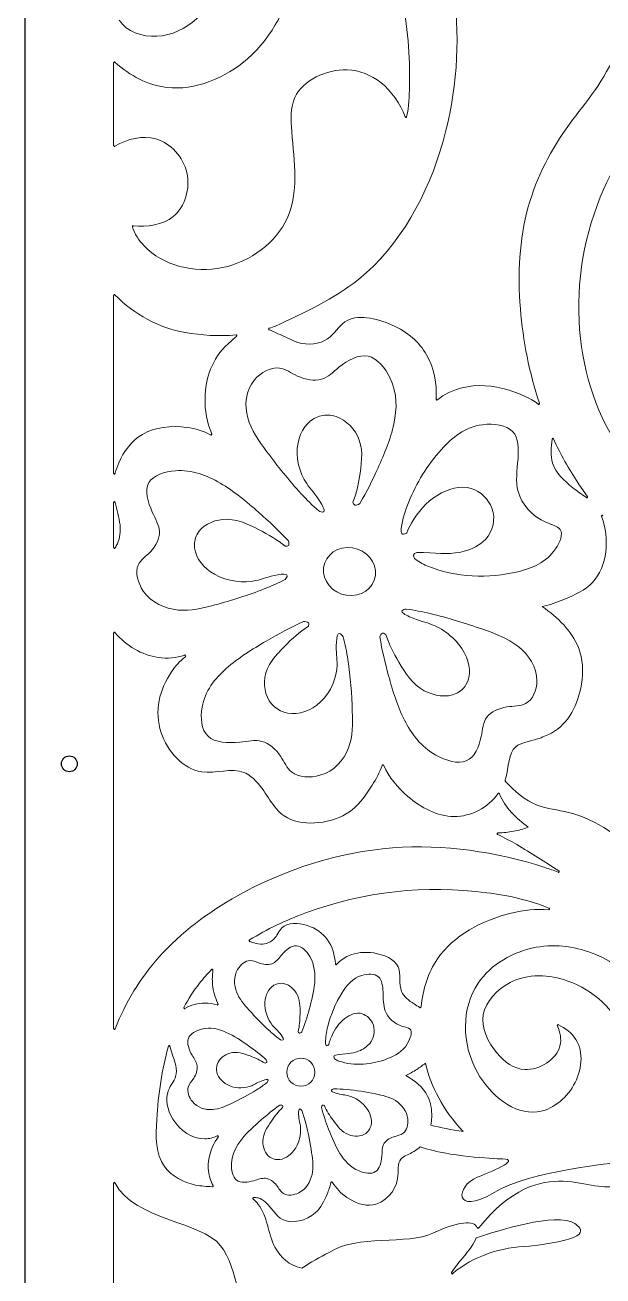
# Model space of a CAD drawing. Header units: millimetres. Extents: x -1155 to 475, y -31 to 1475.
# Drawn here: x 0 to 182.5, y 869.3 to 1264 of the extents above; entities that cross this region are included whole.
import ezdxf

# ---------------------------------------------------------------- set-up
doc = ezdxf.new("R2010")
doc.units = ezdxf.units.MM
doc.layers.add('Layer3', color=4, linetype='Continuous')

msp = doc.modelspace()

# ---------------------------------------------------------------- linework, layer by layer
msp.add_line((0, 0), (0, 1475))
for centre, start, end in [((28.24, 1252.06), 48.3687, 180), ((120.27, 1235.18), 201.6746, 347.6415), ((28.24, 1226.03), 180, 299.4877), ((34.17, 1200.42), 84.2305, 195.7042), ((28.24, 1178.68), 44.657, 180), ((66.67, 1165.97), 309.2679, 95.0911), ((77.16, 1168.07), 107.9534, 250.3546), ((130.05, 1145.99), 175.9405, 308.0356), ((162.22, 1144.56), 232.7611, 18.5249), ((58.74, 1134.92), 242.1379, 23.8973), ((166.68, 1133.29), 24.7043, 174.8618), ((28.24, 1122.63), 180, 345.5513), ((28.24, 1113.31), 13.1131, 180), ((177.4, 1115.14), 236.5152, 36.6343), ((182.33, 1109.02), 40.9956, 200.1771), ((28.24, 1099.2), 180, 325.9164), ((28.24, 1072.11), 41.0979, 180), ((50.49, 1064.89), 307.7193, 107.4748), ((113.03, 1030.24), 25.4671, 159.6018), ((151.82, 1025.54), 161.072, 222.225), ((149.6, 1021.32), 21.9192, 143.8299), ((149.35, 1008.84), 91.4723, 243.082), ((168.44, 996.92), 248.267, 57.9257), ((165.39, 985.08), 264.784, 67.1707), ((71.03, 975.1), 121.7837, 252.5397), ((98.28, 967.83), 183.7066, 316.9031), ((59.11, 965.77), 350.6952, 135.207), ((50.39, 953.89), 152.1211, 302.3843), ((60.75, 955.05), 250.6808, 28.0254), ((124.81, 954.22), 237.4324, 354.0972), ((168.33, 948.24), 67.5794, 205.5938), ((28.24, 947.39), 180, 338.6736), ((45.54, 941.67), 9.8963, 163.9113), ((60.82, 913.21), 321.0528, 114.6624), ((28.24, 898.47), 27.5122, 180), ((59.19, 897.68), 267.1448, 29.7174), ((96.86, 898.67), 31.8512, 166.8047), ((72.17, 893.74), 94.5972, 229.5784), ((143.06, 884.61), 202.7036, 320.9797), ((134.89, 870.24), 146.3246, 310.2748)]:
    msp.add_arc(centre, 0.25, start, end)
at = {"lineweight": 9}
for points in [[(121.43, 1244.74), (121.75, 1263.86), (118.21, 1283.06), (110.82, 1300.69)], [(85.88, 1280.57), (82.9, 1270.39), (78.4, 1260.45), (70.3, 1253.37)], [(41.68, 1260.46), (50.92, 1260.96), (59.25, 1269.02), (60.95, 1277.17)], [(135.62, 1273.95), (137.35, 1258.42), (136.38, 1242.72), (132.05, 1227.42)], [(179.88, 1243.29), (185.31, 1251.06), (189.32, 1260.01), (190.94, 1269.46)], [(29.78, 1265.56), (32.06, 1261.89), (36.99, 1260.2), (41.68, 1260.46)], [(27.99, 1252.06), (27.99, 1248.51), (27.99, 1229.17), (27.99, 1226.03)], [(44.79, 1244.31), (38.81, 1245), (33.2, 1247.98), (28.4, 1252.25)], [(70.3, 1253.37), (63.3, 1247.26), (53.63, 1243.29), (44.79, 1244.31)], [(85.25, 1241.16), (87.78, 1246.6), (95.2, 1250.1), (101.73, 1249.88)], [(101.73, 1249.88), (105.7, 1249.74), (109.34, 1248.23), (112.33, 1245.87)], [(112.33, 1245.87), (115.81, 1243.12), (118.41, 1239.21), (120.04, 1235.09)], [(120.52, 1235.13), (121.21, 1238.27), (121.37, 1241.5), (121.43, 1244.74)], [(84.24, 1230.37), (83.94, 1234.19), (83.77, 1238), (85.25, 1241.16)], [(171.94, 1232.77), (174.53, 1236.33), (177.36, 1239.68), (179.88, 1243.29)], [(181.67, 1209.73), (186.79, 1222.45), (194.7, 1234.31), (205.1, 1242.54)], [(158.92, 1206.62), (161.55, 1215.99), (166.18, 1224.88), (171.94, 1232.77)], [(28.36, 1225.81), (32.39, 1228.09), (37.11, 1229.3), (41.33, 1228.07)], [(41.33, 1228.07), (45.96, 1226.72), (49.97, 1222.42), (51.12, 1217.41)], [(82.8, 1203.01), (86.5, 1211.07), (84.98, 1220.72), (84.24, 1230.37)], [(132.05, 1227.42), (127.3, 1210.62), (118.49, 1194.31), (105.26, 1183.72)], [(51.12, 1217.41), (52.27, 1212.4), (50.54, 1206.66), (46.8, 1203.59)], [(175.42, 1165.05), (173.7, 1180.17), (175.94, 1195.49), (181.67, 1209.73)], [(156.43, 1174.52), (155.56, 1185.37), (156.03, 1196.29), (158.92, 1206.62)], [(33.93, 1200.35), (34.56, 1198.11), (35.93, 1196.1), (37.58, 1194.37)], [(46.8, 1203.59), (43.46, 1200.85), (38.51, 1200.23), (34.2, 1200.67)], [(62.35, 1187.46), (71.27, 1189.32), (79.33, 1195.46), (82.8, 1203.01)], [(37.58, 1194.37), (43.64, 1188.03), (53.42, 1185.6), (62.35, 1187.46)], [(105.26, 1183.72), (97.52, 1177.51), (88.26, 1173.26), (79.15, 1169.04)], [(27.99, 1178.68), (27.99, 1173.25), (27.99, 1133.43), (27.99, 1122.63)], [(50.54, 1167.01), (42.38, 1168.43), (34.6, 1172.6), (28.41, 1178.86)], [(100.98, 1170.33), (104.69, 1172.87), (110.94, 1171.62), (115.96, 1169.34)], [(162.46, 1144.64), (159.23, 1154.27), (157.25, 1164.36), (156.43, 1174.52)], [(79.15, 1169.04), (78.46, 1168.78), (77.78, 1168.53), (77.09, 1168.31)], [(95.56, 1165), (97.7, 1166.48), (98.97, 1168.96), (100.98, 1170.33)], [(115.96, 1169.34), (120.81, 1167.14), (124.51, 1163.97), (126.82, 1159.99)], [(66.65, 1166.22), (61.17, 1165.73), (55.72, 1166.11), (50.54, 1167.01)], [(64.14, 1163.45), (65.09, 1164.28), (65.97, 1165.07), (66.83, 1165.78)], [(77.08, 1167.84), (77.92, 1167.54), (78.83, 1167.13), (79.82, 1166.62)], [(79.82, 1166.62), (81.98, 1165.9), (83.92, 1164.54), (86.18, 1163.86)], [(86.18, 1163.86), (89.31, 1162.91), (93.04, 1163.27), (95.56, 1165)], [(190.42, 1126.93), (181.81, 1137.74), (176.98, 1151.31), (175.42, 1165.05)], [(56.86, 1146.24), (56.98, 1152.46), (58.93, 1158.73), (64.14, 1163.45)], [(108.32, 1159.51), (105.32, 1160.15), (101.87, 1158.21), (99.15, 1156.02)], [(115.31, 1152.61), (113.81, 1155.74), (111.28, 1158.88), (108.32, 1159.51)], [(126.82, 1159.99), (129.25, 1155.8), (130.14, 1150.71), (129.8, 1146.01)], [(80.32, 1155.76), (77.53, 1156.14), (74.41, 1154.37), (72.46, 1152.06)], [(86.08, 1153.25), (84.04, 1154.18), (82.26, 1155.49), (80.32, 1155.76)], [(93.65, 1152.24), (91.41, 1151.58), (88.56, 1152.13), (86.08, 1153.25)], [(99.15, 1156.02), (97.26, 1154.49), (95.72, 1152.85), (93.65, 1152.24)], [(72.46, 1152.06), (69.57, 1148.65), (69.23, 1144.08), (70.37, 1140.02)], [(116.46, 1138.17), (117.47, 1142.84), (117.65, 1147.71), (115.31, 1152.61)], [(130.21, 1145.79), (132.43, 1147.53), (135.16, 1148.8), (137.99, 1149.51)], [(137.99, 1149.51), (142.69, 1150.7), (147.67, 1150.37), (152.86, 1148.79)], [(152.86, 1148.79), (156.14, 1147.8), (159.5, 1146.31), (162.07, 1144.36)], [(58.96, 1135.02), (57.4, 1138.55), (56.78, 1142.39), (56.86, 1146.24)], [(92.47, 1140.37), (93.86, 1140.89), (95.45, 1141.06), (96.96, 1140.8)], [(37.09, 1134.85), (41.03, 1137.14), (46.23, 1137.72), (51.12, 1137.03)], [(51.12, 1137.03), (53.77, 1136.65), (56.32, 1135.91), (58.62, 1134.69)], [(70.37, 1140.02), (71.44, 1136.17), (73.85, 1132.78), (76.3, 1129.47)], [(86.21, 1132.22), (86.93, 1135.81), (89.09, 1139.12), (92.47, 1140.37)], [(96.96, 1140.8), (100.4, 1140.22), (103.43, 1137.43), (104.96, 1134.4)], [(111.47, 1124.26), (113.52, 1128.77), (115.43, 1133.36), (116.46, 1138.17)], [(144.5, 1137.9), (138.86, 1137.18), (134.89, 1133.81), (131.52, 1130.09)], [(154.03, 1135.67), (152.05, 1137.77), (147.96, 1138.33), (144.5, 1137.9)], [(29.6, 1125.83), (31.16, 1129.49), (33.64, 1132.83), (37.09, 1134.85)], [(104.96, 1134.4), (106.83, 1130.67), (106.41, 1126.58), (105.83, 1122.65)], [(155.68, 1127.2), (155.9, 1130.29), (155.92, 1133.68), (154.03, 1135.67)], [(166.43, 1133.32), (166.2, 1130.75), (165.84, 1128.12), (166.57, 1125.77)], [(174.67, 1119.45), (171.72, 1123.88), (169.14, 1128.55), (166.9, 1133.4)], [(76.3, 1129.47), (79.75, 1124.84), (83.29, 1120.36), (87.22, 1116.13)], [(88.95, 1119.29), (86.72, 1122.6), (85.29, 1127.64), (86.21, 1132.22)], [(131.52, 1130.09), (127.02, 1125.12), (123.6, 1119.54), (121.16, 1113.51)], [(28.48, 1122.57), (28.76, 1123.67), (29.14, 1124.77), (29.6, 1125.83)], [(155.73, 1116.79), (154.84, 1120.07), (155.41, 1123.42), (155.68, 1127.2)], [(166.57, 1125.77), (167.51, 1122.76), (170.23, 1120.2), (173, 1118)], [(47.5, 1123.39), (44.12, 1123.15), (40.47, 1122), (39.13, 1119.61)], [(61.65, 1119.45), (57.42, 1121.94), (52.79, 1123.77), (47.5, 1123.39)], [(105.83, 1122.65), (105.35, 1119.45), (104.77, 1116.36), (103.55, 1113.44)], [(105.69, 1112.98), (107.86, 1116.62), (109.72, 1120.41), (111.47, 1124.26)], [(39.13, 1119.61), (37.77, 1117.18), (38.78, 1113.47), (40.2, 1110.32)], [(73.76, 1110.26), (69.95, 1113.62), (66.01, 1116.88), (61.65, 1119.45)], [(93.44, 1113.2), (91.65, 1116.17), (90.18, 1117.47), (88.95, 1119.29)], [(130.35, 1115.67), (133.48, 1117.57), (137.44, 1118.82), (140.92, 1117.77)], [(140.92, 1117.77), (143.84, 1116.88), (146.41, 1114.36), (147.46, 1111.51)], [(173, 1118), (174.4, 1116.9), (175.81, 1115.89), (177.27, 1114.93)], [(177.61, 1115.28), (176.59, 1116.65), (175.61, 1118.04), (174.67, 1119.45)], [(27.99, 1113.31), (27.99, 1109.19), (27.99, 1101.63), (27.99, 1099.2)], [(30, 1106.28), (29.77, 1108.7), (29.02, 1111.03), (28.48, 1113.37)], [(87.22, 1116.13), (88.98, 1114.24), (90.81, 1112.4), (92.76, 1110.67)], [(103.55, 1113.44), (103.64, 1113.1), (103.85, 1112.68), (104.16, 1112.54)], [(121.16, 1113.51), (120.08, 1110.82), (119.19, 1108.05), (118.77, 1105.18)], [(122.03, 1106.81), (124.09, 1110.26), (126.63, 1113.42), (130.35, 1115.67)], [(164.67, 1107.05), (159.99, 1109.03), (156.81, 1112.86), (155.73, 1116.79)], [(40.2, 1110.32), (41.19, 1108.12), (42.39, 1106.2), (42.46, 1104.16)], [(83.16, 1101.27), (80.2, 1104.44), (77.03, 1107.38), (73.76, 1110.26)], [(92.76, 1110.67), (93.2, 1110.45), (93.87, 1110.26), (94.21, 1110.35)], [(94.21, 1110.35), (94.93, 1110.53), (94.16, 1112), (93.44, 1113.2)], [(104.16, 1112.54), (104.61, 1112.33), (105.27, 1112.68), (105.69, 1112.98)], [(147.46, 1111.51), (148.71, 1108.12), (147.79, 1104.27), (145.39, 1101.69)], [(29.18, 1100.34), (30.02, 1102.12), (30.2, 1104.23), (30, 1106.28)], [(54.26, 1103.15), (55.68, 1105.98), (59.12, 1107.7), (62.4, 1108)], [(62.4, 1108), (66.45, 1108.37), (70.28, 1106.59), (73.91, 1104.72)], [(120.59, 1103.81), (120.91, 1104.87), (121.45, 1105.85), (122.03, 1106.81)], [(168.96, 1104.85), (168.19, 1105.88), (166.33, 1106.35), (164.67, 1107.05)], [(182.09, 1108.93), (184.66, 1101.96), (183.91, 1093.09), (179.25, 1088.15)], [(42.46, 1104.16), (42.53, 1101.96), (41.29, 1099.63), (39.6, 1097.83)], [(53.55, 1099.04), (53.41, 1100.44), (53.64, 1101.9), (54.26, 1103.15)], [(73.91, 1104.72), (76.86, 1103.2), (79.68, 1101.63), (82.18, 1099.55)], [(118.77, 1105.18), (118.73, 1104.56), (118.75, 1103.5), (119.25, 1103.33)], [(119.25, 1103.33), (119.62, 1103.2), (120.22, 1103.53), (120.59, 1103.81)], [(145.39, 1101.69), (143.62, 1099.8), (141.05, 1098.59), (138.65, 1097.94)], [(167.51, 1098.71), (168.93, 1100.75), (170.06, 1103.37), (168.96, 1104.85)], [(28.44, 1099.06), (28.72, 1099.47), (28.97, 1099.89), (29.18, 1100.34)], [(39.6, 1097.83), (38.2, 1096.35), (36.5, 1095.23), (35.75, 1093.62)], [(59.82, 1090.71), (56.55, 1092.58), (53.92, 1095.62), (53.55, 1099.04)], [(82.18, 1099.55), (82.53, 1099.51), (82.98, 1099.55), (83.2, 1099.77)], [(83.2, 1099.77), (83.51, 1100.1), (83.34, 1100.8), (83.16, 1101.27)], [(110.64, 1090.31), (111.16, 1094.45), (107.92, 1098.37), (103.41, 1099.05)], [(125.86, 1097.55), (124.41, 1097.61), (122.81, 1097.66), (122.68, 1096.77)], [(138.65, 1097.94), (134.83, 1096.91), (131.44, 1097.31), (125.86, 1097.55)], [(155.63, 1091.51), (160.26, 1092.63), (164.53, 1094.38), (167.51, 1098.71)], [(35.75, 1093.62), (34.68, 1091.29), (35.61, 1087.93), (37.34, 1085.41)], [(122.68, 1096.77), (122.64, 1096.45), (122.78, 1096.01), (123, 1095.7)], [(123, 1095.7), (124.11, 1094.68), (125.51, 1093.99), (126.94, 1093.39)], [(72.92, 1088.68), (69.19, 1087.85), (63.99, 1088.33), (59.82, 1090.71)], [(79.88, 1090.54), (76.59, 1089.99), (74.98, 1089.14), (72.92, 1088.68)], [(82.82, 1090.24), (82.82, 1090.94), (81.22, 1090.77), (79.88, 1090.54)], [(82.14, 1089.07), (82.46, 1089.39), (82.82, 1089.91), (82.82, 1090.24)], [(101.54, 1084.06), (106.05, 1083.37), (110.13, 1086.17), (110.64, 1090.31)], [(126.94, 1093.39), (135.96, 1089.6), (146.5, 1089.32), (155.63, 1091.51)], [(59.99, 1081.03), (65.3, 1082.47), (70.48, 1084.06), (75.52, 1086.07)], [(75.52, 1086.07), (77.77, 1086.97), (80, 1087.95), (82.14, 1089.07)], [(179.25, 1088.15), (176.88, 1085.62), (173.48, 1084.12), (170.12, 1082.76)], [(37.34, 1085.41), (39.9, 1081.69), (44.2, 1079.82), (48.38, 1079.42)], [(170.12, 1082.76), (167.9, 1081.86), (165.7, 1081.02), (163.36, 1080.49)], [(48.38, 1079.42), (52.34, 1079.05), (56.2, 1080), (59.99, 1081.03)], [(119.04, 1079.21), (118.61, 1078.67), (120.12, 1077.89), (121.42, 1077.31)], [(120.34, 1079.73), (119.87, 1079.66), (119.24, 1079.46), (119.04, 1079.21)], [(127.94, 1078.28), (125.43, 1078.86), (122.89, 1079.37), (120.34, 1079.73)], [(144.54, 1073.33), (139.03, 1075.24), (133.55, 1076.96), (127.94, 1078.28)], [(163.36, 1080.49), (168.18, 1077.19), (172.73, 1072.71), (174.74, 1067.59)], [(87.92, 1075.75), (83.88, 1073.92), (80.01, 1071.82), (76.19, 1069.61)], [(82.02, 1068.03), (84.34, 1070.36), (86.69, 1072.55), (89.49, 1074.28)], [(89.51, 1075.33), (89.24, 1075.73), (88.46, 1075.78), (87.92, 1075.75)], [(89.49, 1074.28), (89.62, 1074.6), (89.69, 1075.05), (89.51, 1075.33)], [(121.42, 1077.31), (124.62, 1075.87), (126.55, 1075.61), (128.62, 1074.79)], [(128.62, 1074.79), (132.38, 1073.3), (136.63, 1069.99), (138.82, 1065.79)], [(27.99, 1072.11), (27.99, 1062.78), (27.99, 960.43), (27.99, 947.39)], [(42.1, 1064.45), (36.84, 1065.19), (32, 1068.17), (28.42, 1072.27)], [(99.39, 1072), (98.65, 1072.22), (98.44, 1070.64), (98.35, 1069.31)], [(100.45, 1071), (100.19, 1071.4), (99.73, 1071.9), (99.39, 1072)], [(101.95, 1063.77), (101.56, 1066.19), (101.09, 1068.61), (100.45, 1071)], [(112.93, 1072.09), (112.46, 1072.02), (112.19, 1071.37), (112.06, 1070.91)], [(112.06, 1070.91), (112.72, 1066.8), (113.71, 1062.73), (114.81, 1058.66)], [(113.96, 1071.68), (113.68, 1071.91), (113.26, 1072.14), (112.93, 1072.09)], [(118.04, 1063), (116.39, 1065.85), (114.88, 1068.66), (113.96, 1071.68)], [(155.64, 1067.98), (152.41, 1070.52), (148.47, 1071.97), (144.54, 1073.33)], [(76.19, 1069.61), (71.73, 1067.03), (67.33, 1064.3), (63.56, 1060.96)], [(75.73, 1058.11), (76.35, 1062.08), (79.16, 1065.16), (82.02, 1068.03)], [(161.64, 1057.1), (161.66, 1061.41), (159.05, 1065.3), (155.64, 1067.98)], [(174.74, 1067.59), (176.19, 1063.93), (176.33, 1059.95), (175.69, 1055.97)], [(50.41, 1065.12), (47.8, 1064.3), (44.89, 1064.06), (42.1, 1064.45)], [(46.28, 1059.94), (47.5, 1061.72), (48.94, 1063.37), (50.64, 1064.69)], [(103.36, 1047.44), (103.17, 1052.93), (102.8, 1058.35), (101.95, 1063.77)], [(126.09, 1053.95), (122.34, 1055.96), (120.08, 1059.5), (118.04, 1063)], [(138.82, 1065.79), (140.54, 1062.49), (140.99, 1058.65), (139.24, 1055.82)], [(43, 1040.71), (40.7, 1047.51), (42.49, 1054.4), (46.28, 1059.94)], [(63.56, 1060.96), (59.91, 1057.71), (56.84, 1053.88), (55.92, 1048.73)], [(78.79, 1048.87), (76.18, 1051.1), (75.23, 1054.89), (75.73, 1058.11)], [(114.81, 1058.66), (116.11, 1053.91), (117.56, 1049.16), (119.81, 1044.71)], [(139.24, 1055.82), (138.52, 1054.66), (137.43, 1053.66), (136.13, 1053.06)], [(158.05, 1049.88), (160.4, 1051.07), (161.62, 1054.18), (161.64, 1057.1)], [(175.69, 1055.97), (174.67, 1049.76), (171.73, 1043.57), (166.22, 1040.53)], [(93.19, 1050.29), (90.42, 1047.76), (86.58, 1046.2), (82.92, 1046.92)], [(136.13, 1053.06), (133.18, 1051.68), (129.14, 1052.31), (126.09, 1053.95)], [(55.92, 1048.73), (55.34, 1045.44), (55.63, 1041.62), (57.8, 1039.6)], [(82.92, 1046.92), (81.41, 1047.21), (79.94, 1047.89), (78.79, 1048.87)], [(102.17, 1035.9), (103.54, 1039.55), (103.5, 1043.52), (103.36, 1047.44)], [(145.82, 1045.57), (147.08, 1047.31), (149.57, 1048.4), (152.15, 1048.82)], [(152.15, 1048.82), (154.26, 1049.16), (156.42, 1049.06), (158.05, 1049.88)], [(119.81, 1044.71), (121.99, 1040.39), (124.92, 1036.35), (129.77, 1033.63)], [(144.06, 1039.55), (144.52, 1041.8), (144.64, 1043.97), (145.82, 1045.57)], [(55.82, 1028.33), (49.86, 1029.18), (44.95, 1034.91), (43, 1040.71)], [(57.8, 1039.6), (60.01, 1037.55), (64.14, 1037.35), (67.79, 1037.73)], [(67.79, 1037.73), (70.34, 1037.99), (72.65, 1038.53), (74.8, 1037.96)], [(139.36, 1031.79), (142.02, 1032.89), (143.39, 1036.31), (144.06, 1039.55)], [(161.81, 1038.72), (159.43, 1037.96), (156.62, 1037.59), (155, 1036.28)], [(166.22, 1040.53), (164.76, 1039.9), (163.38, 1039.23), (161.81, 1038.72)], [(74.8, 1037.96), (77.12, 1037.35), (79.25, 1035.45), (80.71, 1033.27)], [(93.15, 1027.27), (97.68, 1028.55), (100.71, 1032.05), (102.17, 1035.9)], [(155, 1036.28), (152.49, 1034.24), (152.87, 1029.93), (151.76, 1026.17)], [(80.71, 1033.27), (81.91, 1031.49), (82.66, 1029.52), (84.17, 1028.31)], [(112.8, 1030.33), (111.99, 1028.16), (110.85, 1026.13), (109.63, 1024.13)], [(120.92, 1020.59), (117.6, 1023.42), (114.99, 1026.7), (113.26, 1030.35)], [(129.77, 1033.63), (132.86, 1031.9), (136.74, 1030.71), (139.36, 1031.79)], [(69.15, 1028.13), (65.18, 1029.73), (60.22, 1027.7), (55.82, 1028.33)], [(73.12, 1025.21), (71.97, 1026.44), (70.63, 1027.53), (69.15, 1028.13)], [(84.17, 1028.31), (86.34, 1026.57), (90.09, 1026.41), (93.15, 1027.27)], [(81.89, 1014.43), (78.18, 1016.93), (76.43, 1021.65), (73.12, 1025.21)], [(109.63, 1024.13), (107.53, 1020.68), (105.2, 1017.32), (101.46, 1015.1)], [(151.76, 1026.17), (151.7, 1025.99), (151.64, 1025.81), (151.58, 1025.63)], [(151.63, 1025.38), (154.53, 1022.19), (157.88, 1019.35), (161.76, 1017.86)], [(135.47, 1014.24), (130.23, 1014.26), (125.03, 1017.08), (120.92, 1020.59)], [(149.4, 1021.47), (146.2, 1017.09), (140.81, 1014.21), (135.47, 1014.24)], [(158.92, 1010.88), (155.17, 1013.59), (151.58, 1017.09), (149.84, 1021.42)], [(101.46, 1015.1), (95.83, 1011.76), (87, 1010.98), (81.89, 1014.43)], [(161.76, 1017.86), (164.87, 1016.67), (168.31, 1016.34), (171.58, 1015.54)], [(171.58, 1015.54), (180.65, 1013.31), (188.46, 1007.46), (195.36, 1000.8)], [(154.27, 1009.59), (155.85, 1009.89), (157.41, 1010.31), (158.92, 1010.88)], [(155.3, 1005.46), (153.29, 1006.53), (151.27, 1007.58), (149.24, 1008.61)], [(149.34, 1009.09), (150.99, 1009.13), (152.64, 1009.29), (154.27, 1009.59)], [(67.11, 989.22), (82.17, 997.65), (98.99, 1003.05), (116.09, 1004.36)], [(116.09, 1004.36), (132.28, 1005.59), (148.71, 1003.15), (164.2, 998.16)], [(168.58, 997.14), (164.15, 999.91), (159.73, 1002.68), (155.3, 1005.46)], [(164.2, 998.16), (165.6, 997.71), (166.99, 997.23), (168.35, 996.69)], [(145.84, 990.22), (126.59, 992.71), (107.02, 990.68), (88.41, 983.74)], [(42.28, 969.85), (49.27, 977.72), (57.86, 984.04), (67.11, 989.22)], [(165.49, 985.31), (159.28, 987.93), (152.58, 989.35), (145.84, 990.22)], [(88.41, 983.74), (82.33, 981.48), (76.36, 978.69), (70.9, 975.31)], [(130.23, 969.31), (135.32, 976.73), (144.37, 981.52), (153.5, 983.74)], [(153.5, 983.74), (157.46, 984.71), (161.44, 985.19), (165.37, 984.83)], [(78.57, 975.53), (79.62, 976.58), (80.12, 978.13), (81.1, 979.1)], [(81.1, 979.1), (82.9, 980.89), (86.31, 980.72), (89.13, 979.84)], [(89.13, 979.84), (91.86, 978.99), (94.04, 977.48), (95.53, 975.38)], [(73.66, 974.04), (75.39, 973.77), (77.35, 974.3), (78.57, 975.53)], [(95.53, 975.38), (97.05, 973.24), (97.86, 970.48), (98.03, 967.81)], [(70.96, 974.86), (71.85, 974.58), (72.72, 974.19), (73.66, 974.04)], [(85.73, 973.47), (84.09, 973.58), (82.38, 972.15), (81.08, 970.64)], [(89.9, 970.09), (88.89, 971.77), (87.34, 973.37), (85.73, 973.47)], [(102.16, 970.29), (104.59, 971.39), (107.25, 971.64), (110.12, 971.19)], [(110.12, 971.19), (113.29, 970.68), (116.71, 969.32), (117.82, 966.78)], [(161.46, 972.98), (154.18, 971.67), (147.12, 967.64), (143.09, 961.64)], [(180.23, 970.7), (174.36, 973.16), (167.83, 974.12), (161.46, 972.98)], [(28.47, 947.3), (31.71, 955.6), (36.44, 963.27), (42.28, 969.85)], [(71.08, 968.83), (69.57, 968.81), (68.03, 967.51), (67.15, 966)], [(74.31, 967.89), (73.17, 968.24), (72.13, 968.85), (71.08, 968.83)], [(78.4, 967.96), (77.26, 967.39), (75.7, 967.45), (74.31, 967.89)], [(81.08, 970.64), (80.18, 969.59), (79.46, 968.5), (78.4, 967.96)], [(91.47, 961.82), (91.7, 964.62), (91.47, 967.46), (89.9, 970.09)], [(98.46, 967.66), (99.5, 968.77), (100.79, 969.67), (102.16, 970.29)], [(125.06, 954.19), (125.63, 959.71), (127.25, 964.96), (130.23, 969.31)], [(209.81, 930.38), (200.91, 955), (191.88, 965.82), (180.23, 970.7)], [(58.93, 965.94), (57.58, 964.58), (56.3, 963.15), (55.13, 961.65)], [(59.24, 961.25), (59.1, 962.74), (59.12, 964.26), (59.36, 965.73)], [(67.15, 966), (65.84, 963.77), (65.96, 961.09), (66.83, 958.83)], [(106.4, 964.13), (103.44, 963.22), (101.56, 960.92), (100.01, 958.47)], [(111.61, 963.68), (110.42, 964.73), (108.21, 964.69), (106.4, 964.13)], [(113.05, 958.92), (112.96, 960.73), (112.75, 962.69), (111.61, 963.68)], [(117.82, 966.78), (118.79, 964.54), (117.96, 961.38), (118.94, 959.05)], [(153.16, 961.85), (158.85, 964.79), (165.49, 964.48), (171.46, 962.33)], [(55.13, 961.65), (53.24, 959.26), (51.6, 956.7), (50.17, 954)], [(60.97, 955.17), (59.99, 957.02), (59.44, 959.1), (59.24, 961.25)], [(75.78, 955.71), (75.92, 957.85), (76.85, 959.96), (78.56, 960.99)], [(78.56, 960.99), (79.27, 961.41), (80.1, 961.65), (80.92, 961.63)], [(80.92, 961.63), (82.79, 961.59), (84.59, 960.25), (85.6, 958.63)], [(89.74, 953.32), (90.53, 956.12), (91.24, 958.95), (91.47, 961.82)], [(143.09, 961.64), (137.83, 953.81), (137.73, 942.64), (142.86, 933.51)], [(144.73, 951.74), (145.47, 955.94), (149.07, 959.73), (153.16, 961.85)], [(171.46, 962.33), (179.47, 959.45), (186.3, 953.28), (189.28, 945.47)], [(50.52, 953.68), (52.34, 954.83), (54.6, 955.38), (56.8, 955.4)], [(56.8, 955.4), (58.13, 955.42), (59.45, 955.24), (60.67, 954.81)], [(66.83, 958.83), (67.66, 956.7), (69.16, 954.95), (70.69, 953.25)], [(78.09, 948.46), (76.69, 950.18), (75.59, 952.97), (75.78, 955.71)], [(85.6, 958.63), (86.85, 956.63), (86.89, 954.22), (86.85, 951.89)], [(100.01, 958.47), (97.95, 955.19), (96.5, 951.65), (95.61, 947.95)], [(113.77, 952.89), (113.08, 954.72), (113.16, 956.71), (113.05, 958.92)], [(118.94, 959.05), (119.64, 957.39), (121.25, 956.14), (122.87, 955.12)], [(70.69, 953.25), (72.83, 950.86), (75.01, 948.58), (77.38, 946.48)], [(86.85, 951.89), (86.8, 950), (86.7, 948.15), (86.24, 946.36)], [(87.41, 946.28), (88.32, 948.58), (89.06, 950.94), (89.74, 953.32)], [(100.35, 950.01), (101.88, 951.38), (103.91, 952.46), (105.83, 952.16)], [(105.83, 952.16), (107.44, 951.9), (108.98, 950.66), (109.72, 949.11)], [(119.17, 948.04), (116.55, 948.77), (114.6, 950.71), (113.77, 952.89)], [(122.87, 955.12), (123.48, 954.73), (124.09, 954.38), (124.67, 954)], [(148.98, 939.63), (146.03, 943.17), (144.02, 947.64), (144.73, 951.74)], [(63.57, 946.14), (61.15, 947.21), (58.57, 947.87), (55.78, 947.18)], [(80.88, 945.33), (79.74, 946.89), (78.87, 947.51), (78.09, 948.46)], [(95.61, 947.95), (95.21, 946.29), (94.92, 944.61), (94.89, 942.91)], [(96.51, 944.14), (97.38, 946.32), (98.52, 948.37), (100.35, 950.01)], [(109.72, 949.11), (110.61, 947.25), (110.38, 944.94), (109.27, 943.23)], [(121.6, 947.14), (121.12, 947.67), (120.1, 947.77), (119.17, 948.04)], [(168.1, 948.13), (169.02, 946.22), (169.46, 943.95), (168.94, 941.9)], [(173.93, 943.94), (172.67, 945.96), (170.63, 947.56), (168.42, 948.47)], [(51.58, 944.25), (51.02, 942.73), (51.8, 940.67), (52.76, 938.96)], [(55.78, 947.18), (54, 946.75), (52.13, 945.76), (51.58, 944.25)], [(70.62, 941.89), (68.36, 943.5), (66.06, 945.04), (63.57, 946.14)], [(77.38, 946.48), (78.44, 945.54), (79.54, 944.63), (80.69, 943.8)], [(80.69, 943.8), (80.94, 943.71), (81.31, 943.66), (81.48, 943.74)], [(81.48, 943.74), (81.85, 943.91), (81.35, 944.7), (80.88, 945.33)], [(86.24, 946.36), (86.31, 946.16), (86.45, 945.94), (86.63, 945.88)], [(86.63, 945.88), (86.88, 945.8), (87.21, 946.07), (87.41, 946.28)], [(95.94, 942.27), (96.05, 942.91), (96.27, 943.53), (96.51, 944.14)], [(121.24, 943.45), (121.85, 944.76), (122.28, 946.38), (121.6, 947.14)], [(173.25, 929.43), (175.86, 934.01), (176.52, 939.83), (173.93, 943.94)], [(45.3, 941.74), (43.21, 934.5), (42.1, 926.68), (41.59, 918.65)], [(45.83, 941.49), (45.81, 941.56), (45.8, 941.64), (45.79, 941.71)], [(47.61, 935.73), (47.2, 937.73), (46.22, 939.54), (45.83, 941.49)], [(60.72, 936.05), (61.28, 937.81), (63, 939.11), (64.72, 939.58)], [(64.72, 939.58), (66.85, 940.15), (69, 939.45), (71.06, 938.69)], [(76.2, 937.51), (74.42, 939.08), (72.54, 940.51), (70.62, 941.89)], [(94.89, 942.91), (94.91, 942.54), (94.99, 941.93), (95.27, 941.88)], [(95.27, 941.88), (95.47, 941.84), (95.77, 942.08), (95.94, 942.27)], [(105.94, 940.47), (103.97, 939.53), (102.15, 939.46), (99.16, 939.11)], [(109.27, 943.23), (108.46, 941.98), (107.17, 941.05), (105.94, 940.47)], [(115.39, 938.23), (117.78, 939.29), (119.93, 940.68), (121.24, 943.45)], [(157.83, 934.42), (154.33, 934.58), (151.35, 936.8), (148.98, 939.63)], [(168.94, 941.9), (167.85, 937.52), (162.39, 934.21), (157.83, 934.42)], [(47.57, 932.21), (47.89, 933.32), (47.85, 934.56), (47.61, 935.73)], [(52.76, 938.96), (53.44, 937.78), (54.2, 936.77), (54.37, 935.59)], [(54.37, 935.59), (54.56, 934.33), (54.05, 932.87), (53.27, 931.68)], [(60.61, 933.6), (60.44, 934.4), (60.47, 935.27), (60.72, 936.05)], [(71.06, 938.69), (72.73, 938.07), (74.33, 937.4), (75.8, 936.42)], [(75.8, 936.42), (75.99, 936.43), (76.23, 936.49), (76.33, 936.64)], [(76.33, 936.64), (76.47, 936.86), (76.33, 937.25), (76.2, 937.51)], [(97.53, 938.38), (97.52, 938.19), (97.63, 937.95), (97.76, 937.78)], [(99.16, 939.11), (98.39, 939.02), (97.53, 938.91), (97.53, 938.38)], [(97.76, 937.78), (98.42, 937.3), (99.21, 937.02), (100.01, 936.79)], [(100.01, 936.79), (105.06, 935.39), (110.68, 936.16), (115.39, 938.23)], [(126.44, 936.42), (125.59, 935.69), (124.63, 935.05), (123.68, 934.44)], [(138.32, 914.85), (131.77, 921.97), (128.32, 928.85), (126.44, 936.42)], [(45.34, 927.94), (45.96, 929.4), (47.11, 930.69), (47.57, 932.21)], [(53.27, 931.68), (52.63, 930.7), (51.79, 929.9), (51.51, 928.89)], [(64.5, 929.33), (62.64, 930.12), (61.03, 931.66), (60.61, 933.6)], [(123.68, 934.44), (122.56, 933.72), (121.44, 933.04), (120.23, 932.53)], [(120.23, 932.53), (123.02, 931.04), (125.73, 928.84), (127.14, 926.06)], [(142.86, 933.51), (146.98, 926.18), (154.48, 920.15), (161.68, 921.04)], [(46.68, 918.78), (44.92, 921.63), (44.15, 925.12), (45.34, 927.94)], [(51.51, 928.89), (51.09, 927.45), (51.81, 925.58), (52.9, 924.28)], [(71.6, 929.31), (69.67, 928.5), (66.87, 928.31), (64.5, 929.33)], [(65.23, 923.73), (67.96, 925.04), (70.61, 926.41), (73.15, 928.02)], [(75.18, 931), (73.46, 930.39), (72.66, 929.75), (71.6, 929.31)], [(73.15, 928.02), (74.29, 928.74), (75.41, 929.51), (76.48, 930.35)], [(76.76, 931.08), (76.71, 931.49), (75.87, 931.25), (75.18, 931)], [(76.48, 930.35), (76.63, 930.56), (76.78, 930.89), (76.76, 931.08)], [(96.75, 927.88), (96.56, 927.53), (97.41, 927.21), (98.14, 926.99)], [(97.41, 928.3), (97.16, 928.22), (96.84, 928.05), (96.75, 927.88)], [(101.54, 928.12), (100.17, 928.24), (98.79, 928.31), (97.41, 928.3)], [(110.7, 926.72), (107.65, 927.34), (104.62, 927.86), (101.54, 928.12)], [(161.68, 921.04), (166.24, 921.59), (170.69, 924.92), (173.25, 929.43)], [(52.9, 924.28), (54.5, 922.35), (56.91, 921.64), (59.16, 921.78)], [(59.16, 921.78), (61.3, 921.91), (63.28, 922.8), (65.23, 923.73)], [(98.14, 926.99), (99.94, 926.44), (100.98, 926.45), (102.14, 926.16)], [(102.14, 926.16), (104.24, 925.63), (106.71, 924.09), (108.16, 921.84)], [(116.96, 924.6), (115.07, 925.78), (112.88, 926.28), (110.7, 926.72)], [(120.87, 918.82), (120.6, 921.32), (118.95, 923.34), (116.96, 924.6)], [(127.14, 926.06), (128.15, 924.06), (128.5, 921.77), (128.42, 919.4)], [(80.43, 923.14), (78.4, 921.72), (76.49, 920.16), (74.6, 918.55)], [(77.81, 918.14), (78.89, 919.7), (79.99, 921.18), (81.36, 922.42)], [(81.3, 923.03), (81.14, 923.24), (80.72, 923.2), (80.43, 923.14)], [(81.36, 922.42), (81.41, 922.62), (81.42, 922.89), (81.3, 923.03)], [(86.78, 921.97), (86.37, 922.04), (86.37, 921.1), (86.4, 920.32)], [(86.4, 920.32), (86.5, 918.39), (86.88, 917.39), (87, 916.17)], [(87.41, 921.48), (87.25, 921.69), (86.97, 921.94), (86.78, 921.97)], [(88.69, 917.43), (88.32, 918.8), (87.91, 920.16), (87.41, 921.48)], [(93.98, 923.22), (93.73, 923.13), (93.63, 922.74), (93.59, 922.46)], [(93.59, 922.46), (94.22, 920.13), (95.01, 917.86), (95.87, 915.6)], [(94.55, 923.07), (94.39, 923.18), (94.15, 923.27), (93.98, 923.22)], [(97.3, 918.4), (96.23, 919.9), (95.24, 921.4), (94.55, 923.07)], [(108.16, 921.84), (109.29, 920.09), (109.79, 917.9), (109.04, 916.1)], [(41.59, 918.65), (41.25, 913.24), (41.17, 907.74), (44.02, 903.81)], [(56.81, 912.55), (52.8, 912.5), (48.93, 915.11), (46.68, 918.78)], [(74.6, 918.55), (72.4, 916.66), (70.24, 914.69), (68.46, 912.42)], [(75.12, 911.84), (75.19, 914.19), (76.48, 916.23), (77.81, 918.14)], [(87, 916.17), (87.22, 913.96), (86.59, 911.02), (84.92, 908.84)], [(90.52, 908.09), (90.06, 911.26), (89.5, 914.36), (88.69, 917.43)], [(102.18, 913.86), (100.05, 914.7), (98.61, 916.55), (97.3, 918.4)], [(109.04, 916.1), (108.74, 915.37), (108.23, 914.7), (107.58, 914.23)], [(119.44, 914.32), (120.61, 915.21), (121.05, 917.13), (120.87, 918.82)], [(128.42, 919.4), (128.39, 918.56), (128.3, 917.71), (128.16, 916.87)], [(138.32, 914.85), (134.64, 915.4), (131.2, 916.07), (128.16, 916.87)], [(60.71, 913.44), (59.5, 912.88), (58.15, 912.57), (56.81, 912.55)], [(59.34, 910.3), (59.8, 911.29), (60.35, 912.23), (61.01, 913.05)], [(68.46, 912.42), (66.73, 910.21), (65.35, 907.72), (65.21, 904.66)], [(95.87, 915.6), (96.87, 912.96), (97.96, 910.34), (99.45, 907.96)], [(107.58, 914.23), (106.1, 913.17), (103.91, 913.18), (102.18, 913.86)], [(113.22, 910.75), (113.78, 911.86), (115.03, 912.71), (116.37, 913.18)], [(116.37, 913.18), (117.47, 913.57), (118.63, 913.7), (119.44, 914.32)], [(58.87, 898.87), (57.2, 902.61), (57.69, 906.76), (59.34, 910.3)], [(77.36, 906.75), (75.82, 907.81), (75.07, 909.93), (75.12, 911.84)], [(84.92, 908.84), (83.62, 907.14), (81.68, 905.89), (79.68, 905.99)], [(90.65, 901.3), (91.14, 903.54), (90.86, 905.83), (90.52, 908.09)], [(99.45, 907.96), (100.9, 905.64), (102.72, 903.56), (105.48, 902.41)], [(112.68, 907.1), (112.78, 908.45), (112.71, 909.71), (113.22, 910.75)], [(122.18, 908.18), (120.97, 907.53), (119.5, 907.07), (118.72, 906.17)], [(124.4, 909.62), (123.67, 909.13), (122.98, 908.61), (122.18, 908.18)], [(124.82, 909.98), (124.68, 909.86), (124.55, 909.74), (124.4, 909.62)], [(124.82, 909.98), (134.27, 906.87), (147.4, 906.32), (150.74, 906.22)], [(187.33, 898.17), (179.25, 893.82), (163.7, 909.68), (143.26, 884.45)], [(65.21, 904.66), (65.12, 902.7), (65.53, 900.51), (66.82, 899.53)], [(79.68, 905.99), (78.87, 906.02), (78.04, 906.29), (77.36, 906.75)], [(110.7, 902.19), (112.04, 903.06), (112.55, 905.17), (112.68, 907.1)], [(118.72, 906.17), (117.52, 904.76), (118.01, 902.3), (117.67, 900.03)], [(150.74, 906.22), (156.97, 906.02), (146.48, 901.86), (142.81, 900.4)], [(148.17, 895.63), (159.83, 902.52), (185.88, 904.86), (188.26, 905.18)], [(44.02, 903.81), (46.19, 900.82), (50.05, 898.75), (53.86, 897.97)], [(72.25, 899.33), (73.59, 899.7), (74.78, 900.22), (75.96, 900.08)], [(75.96, 900.08), (77.24, 899.93), (78.5, 899.01), (79.42, 897.88)], [(86.43, 895.5), (88.76, 896.64), (90.13, 898.94), (90.65, 901.3)], [(105.48, 902.41), (107.24, 901.68), (109.38, 901.33), (110.7, 902.19)], [(142.81, 900.4), (135.98, 897.68), (135.26, 887.99), (148.17, 895.63)], [(27.99, 898.47), (27.99, 889.48), (27.99, 828.93), (27.99, 821.95)], [(61.74, 878.83), (55.61, 886.62), (34.64, 886.72), (28.46, 898.58)], [(53.86, 897.97), (55.64, 897.61), (57.4, 897.52), (59.18, 897.43)], [(59.41, 897.81), (59.21, 898.15), (59.03, 898.51), (58.87, 898.87)], [(66.82, 899.53), (68.12, 898.54), (70.33, 898.79), (72.25, 899.33)], [(79.42, 897.88), (80.17, 896.96), (80.7, 895.88), (81.59, 895.31)], [(96.61, 898.73), (96.32, 897.5), (95.88, 896.31), (95.4, 895.13)], [(101.64, 894.08), (99.77, 895.37), (98.22, 896.95), (97.07, 898.81)], [(117.67, 900.03), (117.03, 895.84), (113.56, 892.28), (109.8, 891.68)], [(72.01, 893.55), (72.61, 893.04), (73.16, 892.48), (73.63, 891.87)], [(73.61, 893.88), (73.14, 894.01), (72.65, 894.03), (72.15, 893.99)], [(75.92, 892.54), (75.22, 893.15), (74.44, 893.67), (73.61, 893.88)], [(81.29, 887.07), (79.16, 888.19), (77.91, 890.77), (75.92, 892.54)], [(81.59, 895.31), (82.86, 894.5), (84.86, 894.73), (86.43, 895.5)], [(95.4, 895.13), (94.51, 892.94), (93.5, 890.8), (91.66, 889.18)], [(109.8, 891.68), (107.01, 891.23), (104.06, 892.4), (101.64, 894.08)], [(73.63, 891.87), (76.57, 888.15), (76.71, 882.84), (78.9, 878.34)], [(91.66, 889.18), (88.89, 886.75), (84.24, 885.52), (81.29, 887.07)], [(142.51, 881.29), (149, 883.53), (167.59, 889.46), (173.65, 885.87)], [(142.83, 884.51), (141.83, 886.91), (136.86, 886.56), (128.76, 882.78)], [(173.65, 885.87), (175.88, 884.07), (179.65, 880.98), (159.29, 878.69)], [(128.76, 882.78), (120.65, 878.98), (104.92, 882.48), (96.01, 876.65)], [(138.16, 874.93), (140.38, 877.44), (141.81, 879.58), (142.51, 881.29)], [(73.54, 849.7), (66.89, 858.64), (67.63, 871.4), (61.74, 878.83)], [(78.9, 878.34), (80.95, 875), (83.26, 872.62), (87.44, 871.7)], [(96.01, 876.65), (93.13, 875.25), (90.22, 873.58), (87.44, 871.7)], [(159.29, 878.69), (150.38, 878.4), (141.57, 875.57), (135.05, 870.05)], [(134.68, 870.38), (135.72, 871.94), (136.87, 873.46), (138.16, 874.93)]]:
    msp.add_open_spline(points, degree=3, dxfattribs=at)
for points, knots in [([(103.41, 1099.05), (98.9, 1099.74), (94.82, 1096.94), (94.3, 1092.8), (94.3, 1092.8), (93.78, 1088.66), (97.02, 1084.74), (101.54, 1084.06)], [0.2, 0.2, 0.2, 0.2, 0.4, 0.4, 0.4, 0.4, 0.6, 0.6, 0.6, 0.6]), ([(98.35, 1069.31), (98.11, 1066.01), (98.6, 1064.21), (98.56, 1062.11), (98.56, 1062.11), (98.5, 1058.3), (96.72, 1053.51), (93.19, 1050.29)], [0.6, 0.6, 0.6, 0.6, 0.64, 0.64, 0.64, 0.64, 0.68, 0.68, 0.68, 0.68]), ([(91.55, 933.58), (91.55, 936.02), (89.57, 938), (87.12, 938), (87.12, 938), (84.68, 938), (82.69, 936.02), (82.69, 933.58), (82.69, 933.58), (82.69, 931.13), (84.68, 929.15), (87.12, 929.15), (87.12, 929.15), (89.57, 929.15), (91.55, 931.13), (91.55, 933.58)], [0, 0, 0, 0, 0.2, 0.2, 0.2, 0.2, 0.4, 0.4, 0.4, 0.4, 0.6, 0.6, 0.6, 0.6, 1, 1, 1, 1])]:
    msp.add_open_spline(points, degree=3, knots=knots, dxfattribs=at)
at = {"layer": 'Layer3'}
msp.add_circle((13.99, 1030.88), 2.5, dxfattribs=at)

doc.saveas('drawing.dxf')
